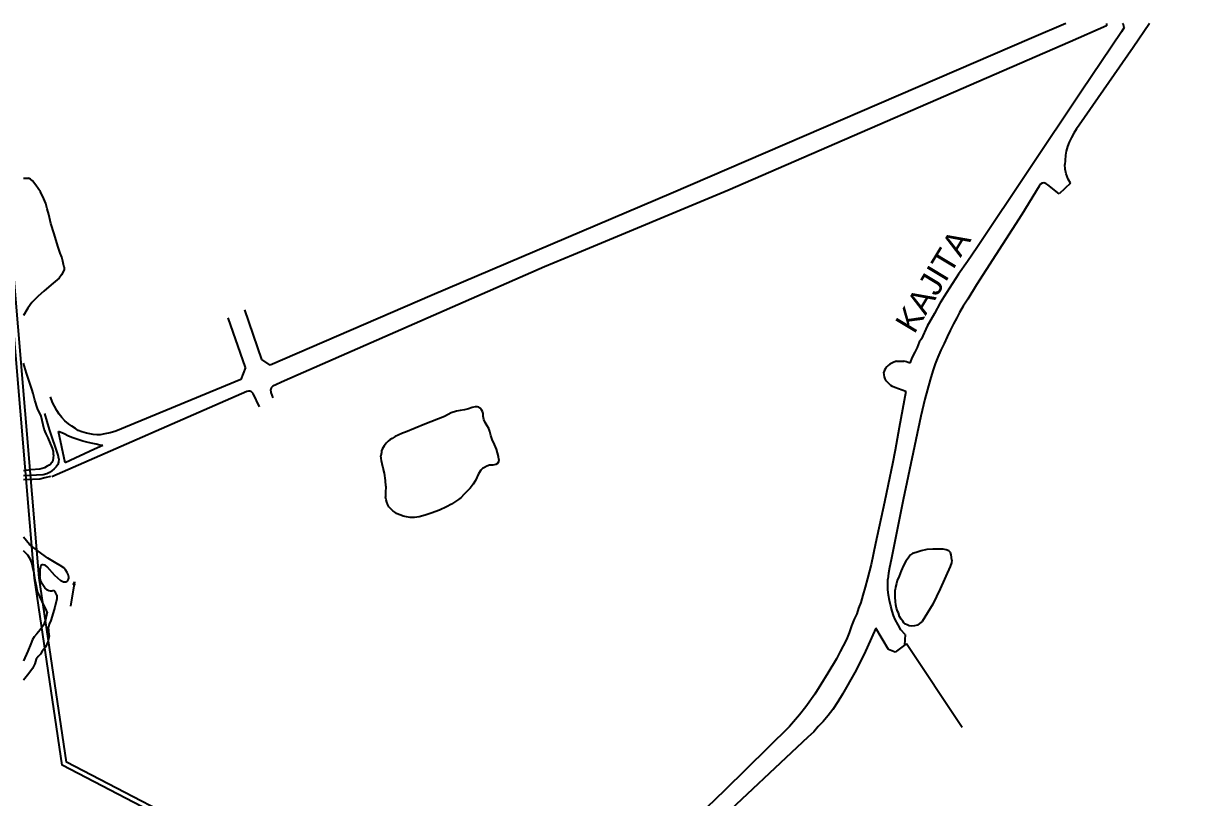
# Model space of a CAD drawing. Header units: millimetres. Extents: x 583 to 26013, y 350 to 21391.
# Drawn here: x 14091.2 to 14586.8, y 17055.6 to 17383.9 of the extents above; entities that cross this region are included whole.
import ezdxf

# ---------------------------------------------------------------- set-up
doc = ezdxf.new("R2010")
doc.units = ezdxf.units.MM
for name, color, linetype in [('105-QUADRAS_ESTRADAS', 80, 'Continuous'), ('110-CERCA_DE_ARAME', 10, 'Continuous'), ('145-', 130, 'Continuous'), ('RIOS', 140, 'Continuous')]:
    doc.layers.add(name, color=color, linetype=linetype)
doc.styles.add('EU', font='arial.ttf', dxfattribs={"height": 10})

msp = doc.modelspace()

# ---------------------------------------------------------------- linework, layer by layer
at = {"layer": '105-QUADRAS_ESTRADAS', "color": 0, "linetype": 'Continuous'}
for p, q in [((14533.01551, 17383.90241), (14518.51551, 17377.60241)), ((14550.21551, 17382.90241), (14534.91551, 17376.10241)), ((14550.31551, 17383.90241), (14550.21551, 17382.90241)), ((14557.81551, 17382.20241), (14556.61551, 17380.30241)), ((14557.51551, 17383.30241), (14557.01551, 17383.90241)), ((14557.81551, 17382.20241), (14557.51551, 17383.30241)), ((14518.51551, 17377.60241), (14365.71551, 17311.80241)), ((14534.91551, 17376.10241), (14389.81551, 17313.10241)), ((14556.61551, 17380.30241), (14539.71551, 17355.20241)), ((14539.71551, 17355.20241), (14495.31551, 17288.70241)), ((14365.71551, 17311.80241), (14264.41551, 17268.60241)), ((14389.81551, 17313.10241), (14324.31551, 17285.70241)), ((14495.31551, 17288.70241), (14491.41551, 17283.00241)), ((14324.31551, 17285.70241), (14312.11551, 17280.60241)), ((14491.41551, 17283.00241), (14487.61551, 17277.60241)), ((14487.61551, 17277.60241), (14485.01551, 17273.60241)), ((14485.01551, 17273.60241), (14482.41551, 17269.60241)), ((14264.41551, 17268.60241), (14195.81551, 17239.00241)), ((14482.41551, 17269.60241), (14479.81551, 17265.40241)), ((14192.31551, 17241.40241), (14185.01551, 17262.50241)), ((14479.81551, 17265.40241), (14477.31551, 17260.90241)), ((14185.31551, 17238.00241), (14178.01551, 17259.10241)), ((14477.31551, 17260.90241), (14474.31551, 17255.50241)), ((14474.31551, 17255.50241), (14471.81551, 17250.20241)), ((14470.91551, 17248.70241), (14470.01551, 17246.50241)), ((14471.81551, 17250.20241), (14470.91551, 17248.70241)), ((14467.91551, 17242.30241), (14466.91551, 17239.80241)), ((14469.01551, 17244.50241), (14467.91551, 17242.30241)), ((14470.01551, 17246.50241), (14469.01551, 17244.50241)), ((14185.31551, 17238.00241), (14183.41551, 17232.90241)), ((14195.81551, 17239.00241), (14192.31551, 17241.40241)), ((14456.21551, 17236.80241), (14455.91551, 17236.00241)), ((14456.61551, 17237.60241), (14456.21551, 17236.80241)), ((14457.11551, 17238.30241), (14456.61551, 17237.60241)), ((14457.71551, 17238.90241), (14457.11551, 17238.30241)), ((14458.41551, 17239.40241), (14457.71551, 17238.90241)), ((14459.31551, 17239.80241), (14458.41551, 17239.40241)), ((14460.11551, 17240.20241), (14459.31551, 17239.80241)), ((14461.21551, 17240.60241), (14460.11551, 17240.20241)), ((14461.21551, 17240.60241), (14464.41551, 17240.60241)), ((14465.51551, 17240.40241), (14464.41551, 17240.60241)), ((14466.91551, 17239.80241), (14465.51551, 17240.40241)), ((14183.41551, 17232.90241), (14130.31551, 17211.00241)), ((14201.81551, 17232.30241), (14196.91551, 17230.10241)), ((14456.01551, 17234.90241), (14455.91551, 17236.00241)), ((14456.21551, 17234.00241), (14456.01551, 17234.90241)), ((14456.51551, 17233.20241), (14456.21551, 17234.00241)), ((14456.91551, 17232.40241), (14456.51551, 17233.20241)), ((14457.41551, 17231.70241), (14456.91551, 17232.40241)), ((14458.11551, 17231.00241), (14457.41551, 17231.70241)), ((14185.91551, 17227.80241), (14103.21551, 17191.60241)), ((14186.61551, 17228.00241), (14185.91551, 17227.80241)), ((14187.21551, 17228.00241), (14186.61551, 17228.00241)), ((14187.81551, 17227.70241), (14187.21551, 17228.00241)), ((14188.61551, 17227.00241), (14187.81551, 17227.70241)), ((14191.31551, 17221.30241), (14188.61551, 17227.00241)), ((14196.21551, 17229.40241), (14196.11551, 17228.70241)), ((14196.21551, 17227.40241), (14196.11551, 17228.70241)), ((14196.91551, 17230.10241), (14196.21551, 17229.40241)), ((14197.01551, 17225.10241), (14196.21551, 17227.40241)), ((14458.91551, 17230.40241), (14458.11551, 17231.00241)), ((14459.51551, 17229.90241), (14458.91551, 17230.40241)), ((14460.51551, 17229.50241), (14459.51551, 17229.90241)), ((14465.21551, 17227.80241), (14460.51551, 17229.50241)), ((14103.51551, 17223.20241), (14102.61551, 17225.50241)), ((14104.31551, 17221.60241), (14103.51551, 17223.20241)), ((14102.21551, 17211.70241), (14100.31551, 17218.50241)), ((14105.31551, 17219.70241), (14104.31551, 17221.60241)), ((14106.41551, 17218.20241), (14105.31551, 17219.70241)), ((14107.51551, 17216.80241), (14106.41551, 17218.20241)), ((14108.71551, 17215.40241), (14107.51551, 17216.80241)), ((14110.31551, 17214.10241), (14108.71551, 17215.40241)), ((14111.71551, 17213.10241), (14110.31551, 17214.10241)), ((14113.21551, 17212.10241), (14111.71551, 17213.10241)), ((14114.41551, 17211.30241), (14113.21551, 17212.10241)), ((14105.91551, 17200.80241), (14102.21551, 17211.70241)), ((14108.91551, 17197.60241), (14106.11551, 17210.90241)), ((14108.41551, 17209.80241), (14106.11551, 17210.90241)), ((14110.31551, 17208.90241), (14108.41551, 17209.80241)), ((14112.21551, 17208.20241), (14110.31551, 17208.90241)), ((14114.21551, 17207.50241), (14112.21551, 17208.20241)), ((14116.41551, 17206.80241), (14114.21551, 17207.50241)), ((14116.01551, 17210.70241), (14114.41551, 17211.30241)), ((14117.91551, 17210.10241), (14116.01551, 17210.70241)), ((14119.31551, 17209.80241), (14117.91551, 17210.10241)), ((14120.71551, 17209.60241), (14119.31551, 17209.80241)), ((14122.31551, 17209.50241), (14120.71551, 17209.60241)), ((14123.71551, 17209.50241), (14122.31551, 17209.50241)), ((14125.71551, 17209.80241), (14123.71551, 17209.50241)), ((14127.91551, 17210.30241), (14125.71551, 17209.80241)), ((14130.31551, 17211.00241), (14127.91551, 17210.30241)), ((14121.31551, 17203.30241), (14108.91551, 17197.60241)), ((14118.01551, 17206.30241), (14116.41551, 17206.80241)), ((14119.91551, 17205.90241), (14118.01551, 17206.30241)), ((14122.01551, 17205.50241), (14119.91551, 17205.90241)), ((14124.91551, 17204.90241), (14121.31551, 17203.30241)), ((14123.61551, 17205.10241), (14122.01551, 17205.50241)), ((14124.91551, 17204.90241), (14123.61551, 17205.10241)), ((14106.11551, 17197.90241), (14105.81551, 17196.90241)), ((14106.21551, 17199.20241), (14105.91551, 17200.80241)), ((14106.21551, 17199.20241), (14106.11551, 17197.90241)), ((14099.51551, 17192.50241), (14091.21551, 17192.10241)), ((14091.21551, 17192.10241), (14091.21551, 17192.10241)), ((14101.11551, 17192.90241), (14099.51551, 17192.50241)), ((14102.21551, 17193.40241), (14101.11551, 17192.90241)), ((14103.31551, 17194.20241), (14102.21551, 17193.40241)), ((14104.21551, 17195.00241), (14103.31551, 17194.20241)), ((14105.11551, 17195.90241), (14104.21551, 17195.00241)), ((14105.81551, 17196.90241), (14105.11551, 17195.90241)), ((14095.11551, 17190.50241), (14091.21551, 17190.30241)), ((14091.21551, 17190.30241), (14091.21551, 17190.30241)), ((14098.21551, 17190.70241), (14095.11551, 17190.50241)), ((14100.21551, 17191.20241), (14098.21551, 17190.70241)), ((14102.71551, 17191.80241), (14100.21551, 17191.20241))]:
    msp.add_line(p, q, dxfattribs=at)
at = {"layer": '110-CERCA_DE_ARAME', "color": 0, "linetype": 'Continuous'}
for p, q in [((14568.51551, 17383.90241), (14561.51551, 17373.60241)), ((14561.51551, 17373.60241), (14538.71551, 17340.80241)), ((14538.71551, 17340.80241), (14537.51551, 17339.20241)), ((14536.41551, 17337.30241), (14535.41551, 17335.50241)), ((14537.51551, 17339.20241), (14536.41551, 17337.30241)), ((14533.71551, 17331.70241), (14533.21551, 17329.70241)), ((14534.51551, 17333.50241), (14533.71551, 17331.70241)), ((14535.41551, 17335.50241), (14534.51551, 17333.50241)), ((14532.91551, 17328.00241), (14532.71551, 17325.80241)), ((14533.21551, 17329.70241), (14532.91551, 17328.00241)), ((14532.71551, 17325.80241), (14532.61551, 17324.00241)), ((14532.81551, 17322.10241), (14532.61551, 17324.00241)), ((14533.21551, 17320.10241), (14532.81551, 17322.10241)), ((14523.01551, 17316.10241), (14522.31551, 17315.70241)), ((14523.71551, 17316.30241), (14523.01551, 17316.10241)), ((14524.51551, 17316.00241), (14523.71551, 17316.30241)), ((14525.41551, 17315.50241), (14524.51551, 17316.00241)), ((14535.01551, 17316.10241), (14530.21551, 17311.60241)), ((14534.01551, 17317.90241), (14533.21551, 17320.10241)), ((14535.01551, 17316.10241), (14534.01551, 17317.90241)), ((14521.71551, 17314.90241), (14514.41551, 17302.90241)), ((14522.31551, 17315.70241), (14521.71551, 17314.90241)), ((14530.21551, 17311.60241), (14525.41551, 17315.50241)), ((14514.41551, 17302.90241), (14495.11551, 17273.00241)), ((14312.11551, 17280.60241), (14201.81551, 17232.30241)), ((14495.11551, 17273.00241), (14491.51551, 17267.00241)), ((14491.51551, 17267.00241), (14489.51551, 17264.00241)), ((14489.51551, 17264.00241), (14487.91551, 17261.30241)), ((14485.41551, 17256.50241), (14484.01551, 17253.70241)), ((14486.81551, 17259.10241), (14485.41551, 17256.50241)), ((14487.91551, 17261.30241), (14486.81551, 17259.10241)), ((14484.01551, 17253.70241), (14482.71551, 17251.00241)), ((14481.41551, 17248.20241), (14480.11551, 17245.40241)), ((14482.71551, 17251.00241), (14481.41551, 17248.20241)), ((14478.81551, 17242.40241), (14477.61551, 17239.60241)), ((14480.11551, 17245.40241), (14478.81551, 17242.40241)), ((14477.61551, 17239.60241), (14476.61551, 17236.50241)), ((14475.51551, 17232.70241), (14473.31551, 17224.60241)), ((14476.61551, 17236.50241), (14475.51551, 17232.70241)), ((14465.21551, 17227.80241), (14462.41551, 17212.50241)), ((14473.31551, 17224.60241), (14471.51551, 17217.30241)), ((14471.51551, 17217.30241), (14464.11551, 17181.80241)), ((14462.41551, 17212.50241), (14460.71551, 17202.90241)), ((14460.71551, 17202.90241), (14459.51551, 17197.20241)), ((14459.51551, 17197.20241), (14457.71551, 17188.40241)), ((14457.71551, 17188.40241), (14456.11551, 17180.90241)), ((14456.11551, 17180.90241), (14452.41551, 17163.40241)), ((14464.11551, 17181.80241), (14459.01551, 17156.40241)), ((14452.41551, 17163.40241), (14450.51551, 17154.50241)), ((14450.51551, 17154.50241), (14449.01551, 17148.50241)), ((14458.31551, 17153.20241), (14457.91551, 17150.80241)), ((14459.01551, 17156.40241), (14458.31551, 17153.20241)), ((14449.01551, 17148.50241), (14448.01551, 17144.80241)), ((14457.91551, 17150.80241), (14457.61551, 17148.30241)), ((14457.61551, 17143.90241), (14457.61551, 17148.30241)), ((14448.01551, 17144.80241), (14447.01551, 17141.50241)), ((14457.91551, 17141.40241), (14457.61551, 17143.90241)), ((14446.11551, 17138.40241), (14445.11551, 17136.00241)), ((14447.01551, 17141.50241), (14446.11551, 17138.40241)), ((14458.31551, 17139.20241), (14457.91551, 17141.40241)), ((14458.81551, 17136.80241), (14458.31551, 17139.20241)), ((14444.41551, 17133.60241), (14443.31551, 17131.30241)), ((14445.11551, 17136.00241), (14444.41551, 17133.60241)), ((14459.41551, 17134.70241), (14458.81551, 17136.80241)), ((14460.01551, 17132.80241), (14459.41551, 17134.70241)), ((14460.71551, 17131.10241), (14460.01551, 17132.80241)), ((14442.21551, 17128.50241), (14441.21551, 17125.50241)), ((14443.31551, 17131.30241), (14442.21551, 17128.50241)), ((14461.91551, 17128.80241), (14460.71551, 17131.10241)), ((14463.11551, 17126.80241), (14461.91551, 17128.80241)), ((14440.11551, 17122.70241), (14438.71551, 17120.00241)), ((14441.21551, 17125.50241), (14440.11551, 17122.70241)), ((14450.61551, 17123.30241), (14447.61551, 17116.50241)), ((14452.51551, 17127.50241), (14450.61551, 17123.30241)), ((14457.81551, 17118.40241), (14452.51551, 17127.50241)), ((14464.91551, 17124.70241), (14463.11551, 17126.80241)), ((14464.91551, 17124.70241), (14464.61551, 17120.20241)), ((14438.71551, 17120.00241), (14437.41551, 17117.60241)), ((14460.71551, 17117.30241), (14457.81551, 17118.40241)), ((14464.61551, 17120.20241), (14460.71551, 17117.30241)), ((14465.51551, 17120.80241), (14464.61551, 17120.20241)), ((14489.11551, 17085.30241), (14465.51551, 17120.80241)), ((14435.81551, 17114.50241), (14432.11551, 17108.40241)), ((14437.41551, 17117.60241), (14435.81551, 17114.50241)), ((14447.61551, 17116.50241), (14443.61551, 17108.60241)), ((14432.11551, 17108.40241), (14429.21551, 17103.50241)), ((14443.61551, 17108.60241), (14438.41551, 17099.40241)), ((14429.21551, 17103.50241), (14426.61551, 17099.50241)), ((14426.61551, 17099.50241), (14422.81551, 17094.10241)), ((14438.41551, 17099.40241), (14436.41551, 17096.20241)), ((14422.81551, 17094.10241), (14420.21551, 17090.70241)), ((14434.31551, 17093.00241), (14432.31551, 17090.40241)), ((14436.41551, 17096.20241), (14434.31551, 17093.00241)), ((14420.21551, 17090.70241), (14415.91551, 17085.80241)), ((14432.31551, 17090.40241), (14430.21551, 17087.90241)), ((14415.91551, 17085.80241), (14388.51551, 17058.80241)), ((14426.21551, 17083.50241), (14423.71551, 17081.30241)), ((14428.11551, 17085.80241), (14426.21551, 17083.50241)), ((14430.21551, 17087.90241), (14428.11551, 17085.80241)), ((14423.71551, 17081.30241), (14363.21551, 17024.40241)), ((14388.51551, 17058.80241), (14358.11551, 17029.70241))]:
    msp.add_line(p, q, dxfattribs=at)
at = {"layer": '145-', "color": 0, "linetype": 'Continuous'}
for p, q in [((14091.21551, 17318.30241), (14091.21551, 17318.30241)), ((14091.21551, 17318.30241), (14093.41551, 17318.30241)), ((14094.21551, 17317.90241), (14093.41551, 17318.30241)), ((14095.11551, 17317.10241), (14094.21551, 17317.90241)), ((14096.51551, 17315.30241), (14095.11551, 17317.10241)), ((14098.41551, 17312.40241), (14096.51551, 17315.30241)), ((14099.91551, 17309.50241), (14098.41551, 17312.40241)), ((14100.71551, 17307.50241), (14099.91551, 17309.50241)), ((14101.31551, 17305.20241), (14100.71551, 17307.50241)), ((14101.91551, 17302.80241), (14101.31551, 17305.20241)), ((14102.81551, 17299.10241), (14101.91551, 17302.80241)), ((14104.21551, 17294.60241), (14102.81551, 17299.10241)), ((14105.81551, 17289.40241), (14104.21551, 17294.60241)), ((14106.71551, 17286.40241), (14105.81551, 17289.40241)), ((14107.51551, 17284.80241), (14106.71551, 17286.40241)), ((14107.91551, 17283.10241), (14107.51551, 17284.80241)), ((14108.21551, 17281.70241), (14107.91551, 17283.10241)), ((14108.51551, 17280.50241), (14108.21551, 17281.70241)), ((14107.41551, 17277.30241), (14106.31551, 17275.90241)), ((14108.01551, 17278.60241), (14107.41551, 17277.30241)), ((14108.41551, 17279.50241), (14108.01551, 17278.60241)), ((14108.51551, 17280.50241), (14108.41551, 17279.50241)), ((14103.01551, 17273.00241), (14099.91551, 17270.40241)), ((14106.31551, 17275.90241), (14103.01551, 17273.00241)), ((14097.51551, 17268.30241), (14094.81551, 17265.50241)), ((14099.91551, 17270.40241), (14097.51551, 17268.30241)), ((14093.11551, 17263.20241), (14091.21551, 17260.00241)), ((14094.81551, 17265.50241), (14093.11551, 17263.20241)), ((14091.21551, 17260.00241), (14091.21551, 17260.00241)), ((14091.21551, 17239.80241), (14091.21551, 17239.80241)), ((14092.51551, 17235.60241), (14091.21551, 17239.80241)), ((14093.91551, 17231.30241), (14092.51551, 17235.60241)), ((14094.81551, 17228.80241), (14093.91551, 17231.30241)), ((14095.31551, 17227.00241), (14094.81551, 17228.80241)), ((14096.01551, 17224.10241), (14095.31551, 17227.00241)), ((14097.21551, 17220.60241), (14096.01551, 17224.10241)), ((14098.71551, 17217.30241), (14097.21551, 17220.60241)), ((14099.21551, 17215.50241), (14098.71551, 17217.30241)), ((14269.61551, 17217.20241), (14261.41551, 17213.90241)), ((14272.51551, 17218.80241), (14269.61551, 17217.20241)), ((14274.71551, 17219.50241), (14272.51551, 17218.80241)), ((14276.31551, 17219.80241), (14274.71551, 17219.50241)), ((14278.11551, 17220.00241), (14276.31551, 17219.80241)), ((14279.91551, 17220.50241), (14278.11551, 17220.00241)), ((14281.41551, 17221.00241), (14279.91551, 17220.50241)), ((14282.61551, 17221.30241), (14281.41551, 17221.00241)), ((14283.61551, 17221.30241), (14282.61551, 17221.30241)), ((14284.21551, 17221.10241), (14283.61551, 17221.30241)), ((14284.81551, 17220.70241), (14284.21551, 17221.10241)), ((14285.31551, 17220.00241), (14284.81551, 17220.70241)), ((14285.81551, 17219.30241), (14285.31551, 17220.00241)), ((14286.01551, 17218.50241), (14285.81551, 17219.30241)), ((14286.11551, 17217.40241), (14286.01551, 17218.50241)), ((14286.41551, 17216.00241), (14286.11551, 17217.40241)), ((14099.61551, 17213.70241), (14099.21551, 17215.50241)), ((14100.01551, 17211.80241), (14099.61551, 17213.70241)), ((14261.41551, 17213.90241), (14253.21551, 17210.60241)), ((14286.91551, 17214.60241), (14286.41551, 17216.00241)), ((14287.71551, 17213.30241), (14286.91551, 17214.60241)), ((14288.51551, 17212.10241), (14287.71551, 17213.30241)), ((14288.91551, 17210.80241), (14288.51551, 17212.10241)), ((14100.81551, 17209.90241), (14100.01551, 17211.80241)), ((14101.71551, 17208.10241), (14100.81551, 17209.90241)), ((14102.71551, 17205.80241), (14101.71551, 17208.10241)), ((14246.71551, 17207.50241), (14245.81551, 17206.70241)), ((14247.51551, 17207.90241), (14246.71551, 17207.50241)), ((14248.71551, 17208.70241), (14247.51551, 17207.90241)), ((14250.01551, 17209.30241), (14248.71551, 17208.70241)), ((14251.91551, 17210.10241), (14250.01551, 17209.30241)), ((14253.21551, 17210.60241), (14251.91551, 17210.10241)), ((14289.31551, 17209.20241), (14288.91551, 17210.80241)), ((14289.91551, 17207.40241), (14289.31551, 17209.20241)), ((14290.91551, 17205.30241), (14289.91551, 17207.40241)), ((14103.51551, 17203.80241), (14102.71551, 17205.80241)), ((14103.91551, 17202.30241), (14103.51551, 17203.80241)), ((14104.01551, 17200.90241), (14103.91551, 17202.30241)), ((14243.01551, 17202.60241), (14242.91551, 17201.90241)), ((14243.31551, 17203.30241), (14243.01551, 17202.60241)), ((14243.71551, 17204.10241), (14243.31551, 17203.30241)), ((14244.11551, 17204.80241), (14243.71551, 17204.10241)), ((14244.61551, 17205.50241), (14244.11551, 17204.80241)), ((14245.11551, 17206.10241), (14244.61551, 17205.50241)), ((14245.81551, 17206.70241), (14245.11551, 17206.10241)), ((14291.71551, 17203.30241), (14290.91551, 17205.30241)), ((14292.21551, 17201.80241), (14291.71551, 17203.30241)), ((14102.71551, 17197.00241), (14102.11551, 17196.50241)), ((14103.21551, 17197.70241), (14102.71551, 17197.00241)), ((14103.61551, 17198.60241), (14103.21551, 17197.70241)), ((14103.81551, 17199.60241), (14103.61551, 17198.60241)), ((14104.01551, 17200.90241), (14103.81551, 17199.60241)), ((14242.81551, 17201.30241), (14242.71551, 17200.50241)), ((14242.81551, 17199.50241), (14242.71551, 17200.50241)), ((14242.91551, 17201.90241), (14242.81551, 17201.30241)), ((14243.01551, 17198.40241), (14242.81551, 17199.50241)), ((14243.21551, 17197.10241), (14243.01551, 17198.40241)), ((14243.71551, 17195.30241), (14243.21551, 17197.10241)), ((14292.21551, 17197.30241), (14291.41551, 17196.90241)), ((14292.51551, 17200.30241), (14292.21551, 17201.80241)), ((14292.61551, 17198.00241), (14292.21551, 17197.30241)), ((14292.71551, 17199.00241), (14292.51551, 17200.30241)), ((14292.71551, 17199.00241), (14292.61551, 17198.00241)), ((14094.31551, 17194.60241), (14091.21551, 17194.10241)), ((14091.21551, 17194.10241), (14091.21551, 17194.10241)), ((14098.11551, 17194.90241), (14094.31551, 17194.60241)), ((14100.11551, 17195.50241), (14098.11551, 17194.90241)), ((14101.21551, 17196.10241), (14100.11551, 17195.50241)), ((14102.11551, 17196.50241), (14101.21551, 17196.10241)), ((14244.21551, 17193.20241), (14243.71551, 17195.30241)), ((14244.71551, 17190.00241), (14244.21551, 17193.20241)), ((14284.11551, 17192.90241), (14282.81551, 17190.10241)), ((14285.11551, 17194.50241), (14284.11551, 17192.90241)), ((14285.81551, 17195.20241), (14285.11551, 17194.50241)), ((14286.61551, 17195.60241), (14285.81551, 17195.20241)), ((14287.61551, 17196.10241), (14286.61551, 17195.60241)), ((14288.81551, 17196.50241), (14287.61551, 17196.10241)), ((14290.11551, 17196.60241), (14288.81551, 17196.50241)), ((14291.41551, 17196.90241), (14290.11551, 17196.60241)), ((14244.81551, 17187.70241), (14244.71551, 17190.00241)), ((14244.81551, 17187.70241), (14244.71551, 17184.80241)), ((14281.81551, 17188.50241), (14280.51551, 17186.80241)), ((14282.81551, 17190.10241), (14281.81551, 17188.50241)), ((14244.71551, 17184.80241), (14244.61551, 17183.10241)), ((14244.91551, 17181.90241), (14244.61551, 17183.10241)), ((14276.71551, 17182.90241), (14275.61551, 17182.00241)), ((14277.91551, 17184.10241), (14276.71551, 17182.90241)), ((14279.21551, 17185.40241), (14277.91551, 17184.10241)), ((14280.51551, 17186.80241), (14279.21551, 17185.40241)), ((14245.21551, 17180.90241), (14244.91551, 17181.90241)), ((14245.61551, 17179.80241), (14245.21551, 17180.90241)), ((14246.11551, 17178.90241), (14245.61551, 17179.80241)), ((14246.61551, 17178.30241), (14246.11551, 17178.90241)), ((14247.11551, 17177.90241), (14246.61551, 17178.30241)), ((14247.81551, 17177.20241), (14247.11551, 17177.90241)), ((14248.61551, 17176.60241), (14247.81551, 17177.20241)), ((14267.51551, 17177.50241), (14264.01551, 17176.20241)), ((14270.51551, 17178.90241), (14267.51551, 17177.50241)), ((14272.71551, 17180.10241), (14270.51551, 17178.90241)), ((14274.41551, 17181.10241), (14272.71551, 17180.10241)), ((14275.61551, 17182.00241), (14274.41551, 17181.10241)), ((14249.31551, 17176.10241), (14248.61551, 17176.60241)), ((14250.31551, 17175.70241), (14249.31551, 17176.10241)), ((14251.21551, 17175.30241), (14250.31551, 17175.70241)), ((14252.21551, 17174.90241), (14251.21551, 17175.30241)), ((14253.61551, 17174.60241), (14252.21551, 17174.90241)), ((14255.11551, 17174.40241), (14253.61551, 17174.60241)), ((14257.01551, 17174.40241), (14255.11551, 17174.40241)), ((14258.91551, 17174.60241), (14257.01551, 17174.40241)), ((14261.51551, 17175.30241), (14258.91551, 17174.60241)), ((14264.01551, 17176.20241), (14261.51551, 17175.30241)), ((14091.21551, 17166.00241), (14091.21551, 17166.00241)), ((14093.71551, 17163.00241), (14091.21551, 17166.00241)), ((14097.51551, 17160.10241), (14093.71551, 17163.00241)), ((14091.21551, 17160.20241), (14091.21551, 17160.20241)), ((14093.01551, 17158.40241), (14091.21551, 17160.20241)), ((14094.01551, 17156.80241), (14093.01551, 17158.40241)), ((14101.51551, 17157.20241), (14097.51551, 17160.10241)), ((14466.81551, 17158.00241), (14466.21551, 17157.20241)), ((14467.21551, 17158.60241), (14466.81551, 17158.00241)), ((14468.11551, 17159.10241), (14467.21551, 17158.60241)), ((14469.61551, 17159.60241), (14468.11551, 17159.10241)), ((14471.71551, 17160.30241), (14469.61551, 17159.60241)), ((14474.11551, 17160.80241), (14471.71551, 17160.30241)), ((14476.61551, 17161.00241), (14474.11551, 17160.80241)), ((14479.01551, 17161.00241), (14476.61551, 17161.00241)), ((14481.01551, 17160.90241), (14479.01551, 17161.00241)), ((14482.31551, 17160.70241), (14481.01551, 17160.90241)), ((14483.51551, 17160.20241), (14482.31551, 17160.70241)), ((14484.11551, 17159.50241), (14483.51551, 17160.20241)), ((14484.41551, 17158.50241), (14484.11551, 17159.50241)), ((14484.61551, 17157.50241), (14484.41551, 17158.50241)), ((14484.71551, 17156.30241), (14484.61551, 17157.50241)), ((14094.81551, 17155.10241), (14094.01551, 17156.80241)), ((14095.21551, 17153.20241), (14094.81551, 17155.10241)), ((14095.71551, 17150.80241), (14095.21551, 17153.20241)), ((14098.41551, 17153.50241), (14098.21551, 17152.20241)), ((14098.61551, 17154.00241), (14098.41551, 17153.50241)), ((14099.11551, 17154.30241), (14098.61551, 17154.00241)), ((14099.61551, 17154.30241), (14099.11551, 17154.30241)), ((14100.41551, 17154.10241), (14099.61551, 17154.30241)), ((14101.21551, 17153.50241), (14100.41551, 17154.10241)), ((14104.51551, 17149.80241), (14101.21551, 17153.50241)), ((14105.01551, 17155.00241), (14101.51551, 17157.20241)), ((14106.71551, 17154.00241), (14105.01551, 17155.00241)), ((14108.31551, 17153.10241), (14106.71551, 17154.00241)), ((14109.01551, 17152.20241), (14108.31551, 17153.10241)), ((14464.21551, 17154.00241), (14463.21551, 17151.70241)), ((14465.21551, 17155.80241), (14464.21551, 17154.00241)), ((14466.21551, 17157.20241), (14465.21551, 17155.80241)), ((14484.01551, 17153.60241), (14479.71551, 17144.20241)), ((14484.51551, 17155.20241), (14484.01551, 17153.60241)), ((14484.71551, 17156.30241), (14484.51551, 17155.20241)), ((14096.11551, 17147.80241), (14095.71551, 17150.80241)), ((14096.71551, 17145.30241), (14096.11551, 17147.80241)), ((14098.21551, 17152.20241), (14098.21551, 17149.40241)), ((14098.51551, 17147.80241), (14098.21551, 17149.40241)), ((14099.21551, 17146.30241), (14098.51551, 17147.80241)), ((14107.11551, 17147.50241), (14104.51551, 17149.80241)), ((14108.21551, 17147.00241), (14107.11551, 17147.50241)), ((14109.81551, 17151.10241), (14109.01551, 17152.20241)), ((14109.71551, 17147.40241), (14109.11551, 17146.90241)), ((14110.11551, 17148.20241), (14109.71551, 17147.40241)), ((14110.21551, 17150.20241), (14109.81551, 17151.10241)), ((14110.41551, 17149.10241), (14110.11551, 17148.20241)), ((14110.41551, 17149.10241), (14110.21551, 17150.20241)), ((14461.61551, 17147.60241), (14461.21551, 17146.40241)), ((14462.41551, 17149.50241), (14461.61551, 17147.60241)), ((14463.21551, 17151.70241), (14462.41551, 17149.50241)), ((14097.11551, 17143.00241), (14096.71551, 17145.30241)), ((14098.11551, 17140.90241), (14097.11551, 17143.00241)), ((14100.31551, 17144.60241), (14099.21551, 17146.30241)), ((14101.41551, 17143.60241), (14100.31551, 17144.60241)), ((14102.01551, 17143.30241), (14101.41551, 17143.60241)), ((14102.61551, 17143.10241), (14102.01551, 17143.30241)), ((14103.31551, 17143.20241), (14102.61551, 17143.10241)), ((14104.11551, 17143.40241), (14103.31551, 17143.20241)), ((14104.81551, 17142.60241), (14104.11551, 17143.40241)), ((14105.41551, 17141.40241), (14104.81551, 17142.60241)), ((14109.11551, 17146.90241), (14108.21551, 17147.00241)), ((14112.81551, 17147.10241), (14111.11551, 17136.80241)), ((14112.81551, 17147.10241), (14112.11551, 17145.80241)), ((14113.01551, 17145.70241), (14112.81551, 17147.10241)), ((14460.81551, 17144.90241), (14460.71551, 17143.70241)), ((14460.71551, 17140.60241), (14460.71551, 17143.70241)), ((14461.21551, 17146.40241), (14460.81551, 17144.90241)), ((14479.71551, 17144.20241), (14476.61551, 17137.70241)), ((14099.11551, 17138.70241), (14098.11551, 17140.90241)), ((14100.11551, 17136.70241), (14099.11551, 17138.70241)), ((14105.31551, 17139.90241), (14104.51551, 17136.40241)), ((14105.41551, 17141.40241), (14105.31551, 17139.90241)), ((14460.81551, 17138.80241), (14460.71551, 17140.60241)), ((14460.91551, 17137.30241), (14460.81551, 17138.80241)), ((14476.61551, 17137.70241), (14472.11551, 17130.30241)), ((14100.81551, 17135.40241), (14100.11551, 17136.70241)), ((14101.01551, 17132.90241), (14100.51551, 17131.00241)), ((14101.21551, 17134.30241), (14100.81551, 17135.40241)), ((14101.21551, 17134.30241), (14101.01551, 17132.90241)), ((14103.41551, 17132.60241), (14102.81551, 17130.70241)), ((14104.51551, 17136.40241), (14103.41551, 17132.60241)), ((14461.21551, 17135.90241), (14460.91551, 17137.30241)), ((14461.71551, 17134.70241), (14461.21551, 17135.90241)), ((14462.11551, 17133.90241), (14461.71551, 17134.70241)), ((14462.51551, 17132.40241), (14462.11551, 17133.90241)), ((14099.71551, 17128.70241), (14098.31551, 17126.70241)), ((14100.51551, 17131.00241), (14099.71551, 17128.70241)), ((14102.11551, 17129.20241), (14101.81551, 17127.90241)), ((14101.91551, 17126.40241), (14101.81551, 17127.90241)), ((14102.81551, 17130.70241), (14102.11551, 17129.20241)), ((14463.31551, 17131.30241), (14462.51551, 17132.40241)), ((14463.91551, 17130.40241), (14463.31551, 17131.30241)), ((14464.31551, 17129.70241), (14463.91551, 17130.40241)), ((14465.01551, 17129.20241), (14464.31551, 17129.70241)), ((14465.81551, 17128.80241), (14465.01551, 17129.20241)), ((14466.61551, 17128.50241), (14465.81551, 17128.80241)), ((14467.71551, 17128.30241), (14466.61551, 17128.50241)), ((14468.91551, 17128.50241), (14467.71551, 17128.30241)), ((14470.11551, 17128.70241), (14468.91551, 17128.50241)), ((14471.01551, 17129.40241), (14470.11551, 17128.70241)), ((14472.11551, 17130.30241), (14471.01551, 17129.40241)), ((14095.71551, 17123.80241), (14095.11551, 17122.60241)), ((14096.91551, 17125.00241), (14095.71551, 17123.80241)), ((14098.31551, 17126.70241), (14096.91551, 17125.00241)), ((14102.01551, 17123.30241), (14101.51551, 17121.60241)), ((14102.11551, 17124.40241), (14101.91551, 17126.40241)), ((14102.11551, 17124.40241), (14102.01551, 17123.30241)), ((14093.01551, 17117.70241), (14091.21551, 17113.60241)), ((14094.31551, 17120.80241), (14093.01551, 17117.70241)), ((14095.11551, 17122.60241), (14094.31551, 17120.80241)), ((14099.21551, 17117.70241), (14098.41551, 17116.40241)), ((14100.61551, 17119.40241), (14099.21551, 17117.70241)), ((14101.51551, 17121.60241), (14100.61551, 17119.40241)), ((14091.21551, 17113.60241), (14091.21551, 17113.60241)), ((14096.61551, 17114.30241), (14096.01551, 17112.40241)), ((14097.41551, 17115.40241), (14096.61551, 17114.30241)), ((14098.41551, 17116.40241), (14097.41551, 17115.40241)), ((14093.51551, 17108.30241), (14091.21551, 17105.40241)), ((14095.11551, 17110.30241), (14093.51551, 17108.30241)), ((14096.01551, 17112.40241), (14095.11551, 17110.30241)), ((14091.21551, 17105.40241), (14091.21551, 17105.40241))]:
    msp.add_line(p, q, dxfattribs=at)
at = {"layer": 'RIOS', "lineweight": 25, "flags": 128}
for points in [[(15133.26608, 16376.36659), (15001.11871, 16429.19116), (14859.59306, 16482.07938), (14723.40579, 16538.65314), (14679.03025, 16553.94316), (14625.47343, 16633.45204), (14599.4601, 16696.14173), (14578.20403, 16740.24934), (14551.77456, 16784.25282), (14530.36131, 16834.43262), (14504.08941, 16878.6334), (14395.4397, 16858.08485), (14322.01492, 16858.08485), (14272.08779, 16878.6334), (14213.36521, 16943.18543), (14189.86755, 16990.14627), (14175.16535, 17034.14975), (14107.64732, 17069.38312), (14095.87693, 17148.59448), (14083.9772, 17290.24183)], [(15134.87101, 16377.8789), (15001.84004, 16431.05668), (14860.32699, 16483.9402), (14724.11586, 16540.52387), (14680.31491, 16555.61591), (14627.24401, 16634.40341), (14601.286, 16696.95976), (14579.96585, 16741.20037), (14553.56001, 16785.1645), (14532.14857, 16835.34005), (14505.09334, 16880.85872), (14395.25224, 16860.08485), (14322.4104, 16860.08485), (14273.26471, 16880.31178), (14215.03033, 16944.32715), (14191.71956, 16990.91448), (14176.80641, 17035.54932), (14109.47584, 17070.68487), (14097.86458, 17148.82541), (14085.94447, 17290.71536)]]:
    msp.add_lwpolyline(points, dxfattribs=at)

# ---------------------------------------------------------------- texts
at = {"color": 0, "linetype": 'Continuous', "lineweight": 20, "style": 'EU'}
msp.add_text('KAJITA', height=10, rotation=58.922161, dxfattribs=at).set_placement((14468.77908, 17251.78848))

doc.saveas('drawing.dxf')
